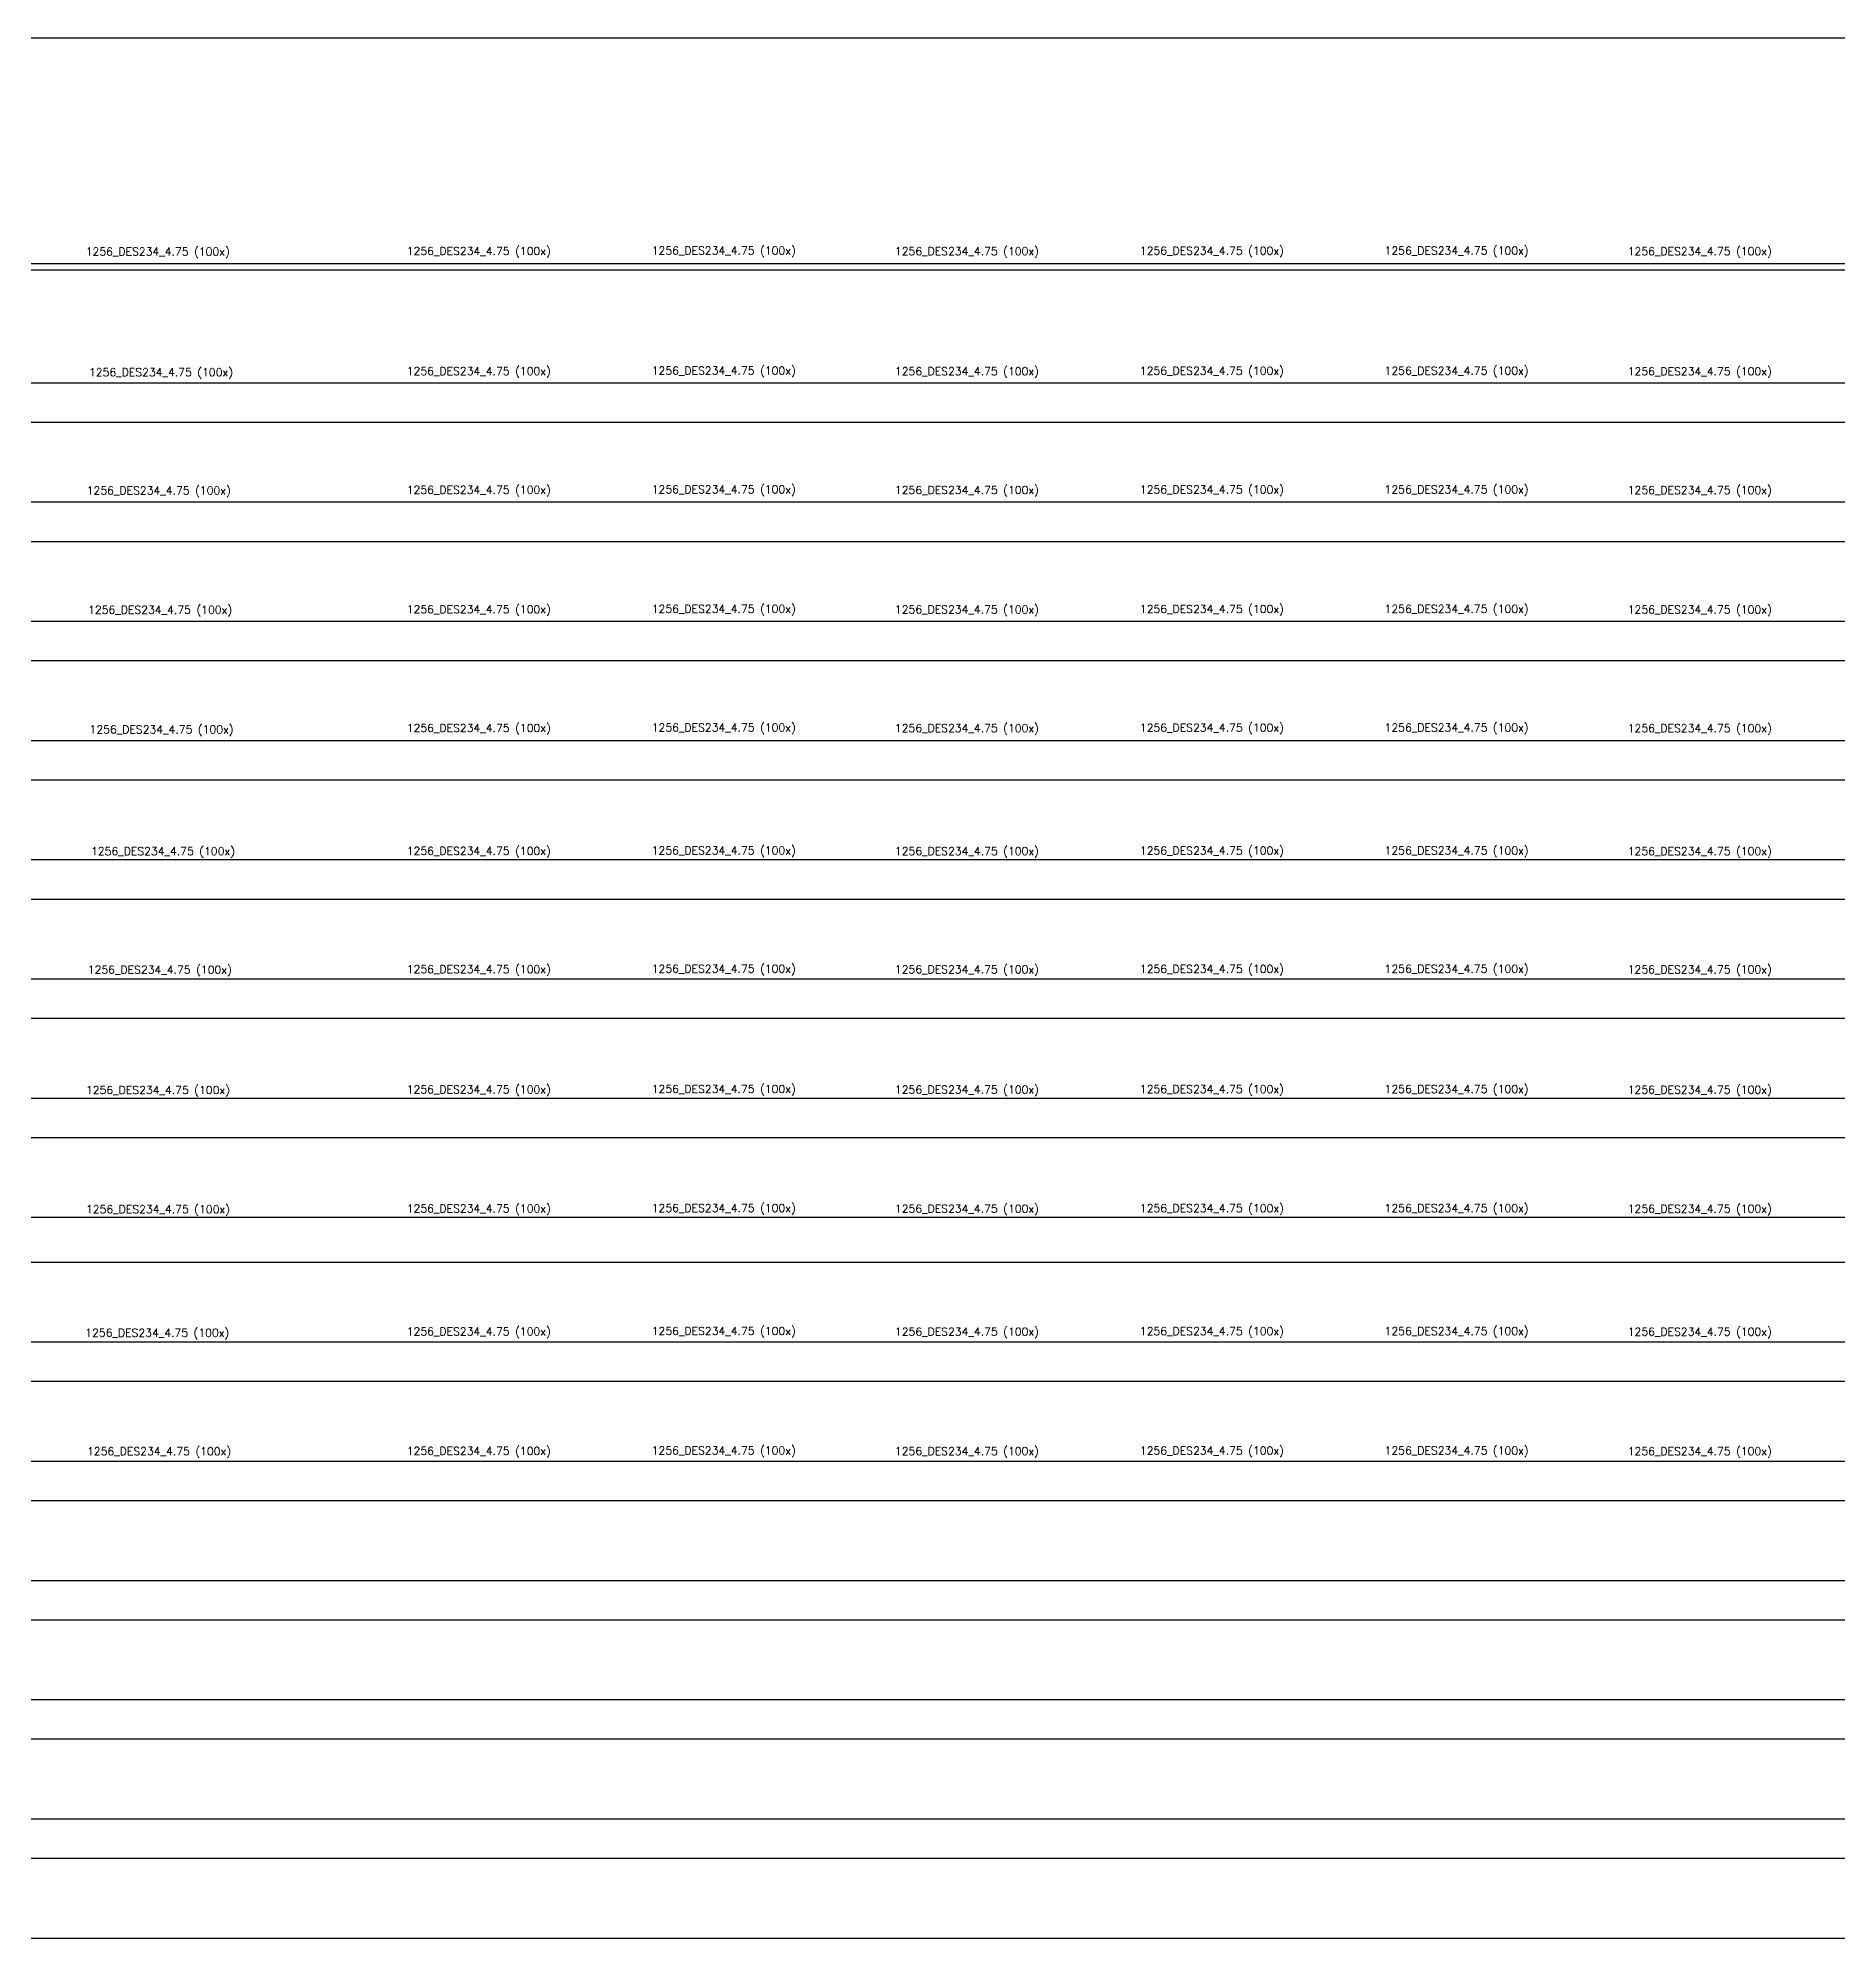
# Model space of a CAD drawing. Header units: millimetres. Extents: x 9334 to 102743, y -10636 to 13312.
# Drawn here: x 56491 to 79136, y -10636 to 13269 of the extents above; entities that cross this region are included whole.
import ezdxf

# ---------------------------------------------------------------- set-up
doc = ezdxf.new("R2010")
doc.units = ezdxf.units.MM
doc.header["$MEASUREMENT"] = 0
for name, color, linetype in [('#1.20', 40, 'Continuous'), ('#1.50', 6, 'Continuous'), ('#12.70', 5, 'Continuous'), ('#15.88', 190, 'Continuous'), ('#19.04', 220, 'Continuous'), ('#2.65', 9, 'Continuous'), ('#22.22', 220, 'Continuous'), ('#3.00', 128, 'Continuous'), ('#3.35', 80, 'Continuous'), ('#3.75', 4, 'Continuous'), ('#4.25', 131, 'Continuous'), ('#4.75', 190, 'Continuous'), ('#6.35', 220, 'Continuous'), ('#7.94', 220, 'Continuous'), ('#9.53', 220, 'Continuous'), ('TEXTO', 3, 'Continuous')]:
    doc.layers.add(name, color=color, linetype=linetype)
doc.styles.add('ROMANS', font='romans')

msp = doc.modelspace()

# ---------------------------------------------------------------- linework, layer by layer
at = {"layer": '#1.20'}
for p, q in [((102743, 13269), (20160, 13269)), ((20160, 10431), (102743, 10431))]:
    msp.add_line(p, q, dxfattribs=at)
at = {"layer": '#1.50'}
for p, q in [((102735, 10350), (20160, 10350)), ((20160, 8931), (102735, 8931))]:
    msp.add_line(p, q, dxfattribs=at)
at = {"layer": '#12.70'}
msp.add_lwpolyline([(20160, -6136), (102699, -6136), (102699, -5136), (20160, -5136)], close=True, dxfattribs=at)
at = {"layer": '#15.88'}
msp.add_lwpolyline([(20160, -7636), (102699, -7636), (102699, -6636), (20160, -6636)], close=True, dxfattribs=at)
at = {"layer": '#19.04'}
msp.add_lwpolyline([(20160, -9136), (102699, -9136), (102699, -8136), (20160, -8136)], close=True, dxfattribs=at)
at = {"layer": '#2.65'}
msp.add_lwpolyline([(20160, 7432), (102727, 7432), (102727, 8431), (20160, 8431)], close=True, dxfattribs=at)
at = {"layer": '#22.22'}
msp.add_lwpolyline([(20160, -10636), (102699, -10636), (102699, -9636), (20160, -9636)], close=True, dxfattribs=at)
at = {"layer": '#3.00'}
msp.add_lwpolyline([(20160, 5932), (102719, 5932), (102719, 6932), (20160, 6932)], close=True, dxfattribs=at)
at = {"layer": '#3.35'}
msp.add_lwpolyline([(20160, 4432), (102694, 4432), (102694, 5432), (20160, 5432)], close=True, dxfattribs=at)
at = {"layer": '#3.75'}
msp.add_lwpolyline([(20160, 2932), (102694, 2932), (102694, 3932), (20160, 3932)], close=True, dxfattribs=at)
at = {"layer": '#4.25'}
msp.add_lwpolyline([(20160, 1432), (102694, 1432), (102694, 2432), (20160, 2432)], close=True, dxfattribs=at)
at = {"layer": '#4.75'}
msp.add_lwpolyline([(20160, -68), (102697, -68), (102697, 932), (20160, 932)], close=True, dxfattribs=at)
at = {"layer": '#6.35'}
msp.add_lwpolyline([(20160, -1568), (102699, -1568), (102699, -568), (20160, -568)], close=True, dxfattribs=at)
at = {"layer": '#7.94'}
msp.add_lwpolyline([(20160, -3136), (102699, -3136), (102699, -2136), (20160, -2136)], close=True, dxfattribs=at)
at = {"layer": '#9.53'}
msp.add_lwpolyline([(20160, -4636), (102699, -4636), (102699, -3636), (20160, -3636)], close=True, dxfattribs=at)

# ---------------------------------------------------------------- texts
at = {"layer": 'TEXTO', "color": 4, "style": 'ROMANS'}
for p in [(57091, 10532), (61130, 10539), (64212, 10545), (67271, 10537), (70353, 10543), (73432, 10544), (76491, 10536), (57132, 9014), (61130, 9028), (64212, 9034), (67271, 9026), (70353, 9032), (73432, 9033), (76491, 9025), (61130, 7534), (64212, 7540), (67271, 7532), (70353, 7538), (73432, 7539), (76491, 7531), (57104, 7526), (57121, 6025), (61130, 6031), (64212, 6037), (67271, 6029), (70353, 6035), (73432, 6036), (76491, 6028), (57139, 4520), (61130, 4538), (64212, 4544), (67271, 4536), (70353, 4542), (73432, 4543), (76491, 4535), (61130, 2991), (64212, 2997), (67271, 2989), (70353, 2995), (73432, 2996), (57157, 2988), (76491, 2988), (57117, 1497), (61130, 1503), (64212, 1509), (67271, 1501), (70353, 1506), (73432, 1508), (76491, 1500), (57094, -17), (61130, -10), (64212, -4), (67271, -12), (70353, -6), (73432, -5), (76491, -13), (57094, -1517), (61130, -1508), (64212, -1502), (67271, -1510), (70353, -1504), (73432, -1503), (76491, -1511), (57085, -3071), (61130, -3055), (64212, -3049), (67271, -3057), (70353, -3051), (73432, -3050), (76491, -3058), (57108, -4562), (61130, -4558), (64212, -4552), (67271, -4560), (70353, -4554), (73432, -4553), (76491, -4561)]:
    msp.add_text('1256_DES234_4.75 (100x)', height=100, dxfattribs=at).set_placement(p)

doc.saveas('drawing.dxf')
